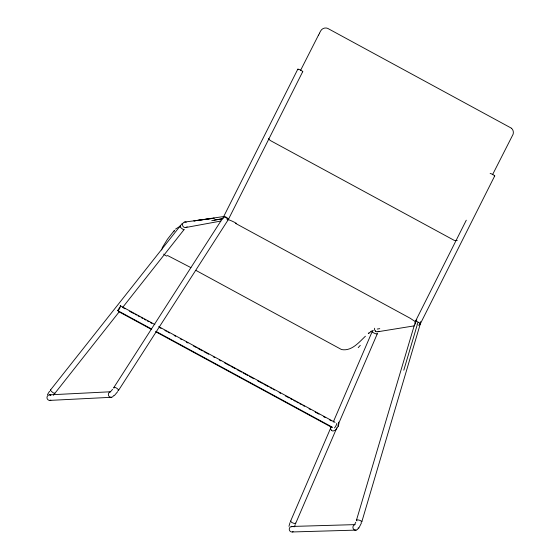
<?xml version="1.0" encoding="UTF-8"?>
<svg xmlns="http://www.w3.org/2000/svg" width="560" height="560" viewBox="0 0 560 560"><rect width="100%" height="100%" fill="white"/><g stroke="black" fill="none" stroke-linecap="round" stroke-linejoin="round"><path stroke-width="0.84" d="M161.497 249.97L161.553 249.571M288.96 526.358L290.003 522.613M294.511 526.827L295.218 524.545M403.795 370.209L417.935 322.462M361.823 521.773L420.336 323.764M356.468 520.198L415.534 321.16M330.75 426.391L330.505 428.589L331.555 430.409M361.403 523.054L358.736 528.311M338.324 425.887L338.863 423.864L338.513 422.114M333.039 431.032L335.664 430.094L338.254 426.048M338.212 426.153L338.373 425.768M290.514 521.339L331.331 426.503M333.41 421.687L372.155 331.674M295.659 523.439L336.826 427.798M337.862 425.39L377.3 333.774M355.754 522.242L354.879 524.083M162.211 247.751L167.468 239.239L174.475 230.286M223.461 217.007L297.773 69.251M228.431 219.352L302.743 71.596M415.443 321.293L466.291 220.199M420.42 323.631L494.732 175.875M300.594 70.329L318.514 35.056M492.513 174.755L513.023 134.421A6.111 5.838 -68.4 0 0 513.268 133.42A5.642 5.495 -55.9 0 0 511.406 128.24M319.473 33.201L320.761 30.772A5.698 5.67 -88 0 1 327.845 28.42A6.804 6.692 -58.1 0 1 328.209 28.658L510.832 127.862A5.208 5.075 -58.2 0 1 511.385 128.261M47.383 394.744L49.588 391.209M113.932 387.38L223.72 216.559M118.384 390.621L228.172 219.8M53.459 395.269L54.075 394.38M117.712 391.615L114.254 395.696M50.498 389.998L182.091 223.573M54.719 393.526L119.343 311.626M122.577 307.531L183.967 229.726M112.539 389.354L111.055 391.132M333.193 422.002L333.984 421.239M175.532 229.103L180.257 226.114M365.421 336.203C359.037 342.307 351.631 351.358 341.775 349.587A4.676 3.255 16.8 0 1 341.04 349.279L195.825 270.34M368.9 332.878L368.298 333.424M370.741 331.45L373.352 330.316M222.516 218.771L211.729 220.675M185.738 227.521L220.885 221.046M214.067 220.101L223.398 218.589M377.209 329.063L379.757 328.65M378.028 331.723L414.512 325.815M224.21 216.468L193.872 220.906L214.067 218.211M184.702 222.04L214.067 218.211M49.308 394.856L110.705 391.762A2.786 2.716 87.1 0 0 108.367 394.429A2.786 2.716 87.1 0 0 110.537 397.257A2.786 2.716 87.1 0 0 113.61 395.535M50.05 400.379L111.447 397.292M291.487 526.463L355.173 524.615M292.411 531.958L356.097 530.11M332.521 430.927L331.758 430.556M167.419 255.444L190.904 267.624M120.358 305.774L154.868 324.52M158.697 326.599L335.062 422.394M123.501 307.972L125.034 308.805M129.633 311.304L133.469 313.383M135.002 314.216L136.535 315.049M138.068 315.882L139.601 316.715M141.134 317.548L142.667 318.381M144.2 319.214L145.74 320.047M147.273 320.88L148.806 321.713M150.339 322.546L151.872 323.379M159.537 327.544L161.07 328.377M164.906 330.463L166.439 331.296M167.972 332.129L169.505 332.962M174.111 335.461L175.644 336.294M180.243 338.793L181.776 339.626M186.375 342.125L187.908 342.958M193.277 345.87L196.343 347.536M197.876 348.369L202.482 350.868M204.015 351.701L208.614 354.2M213.213 356.699L214.746 357.532M219.345 360.031L220.878 360.864M224.714 362.95L229.313 365.449M230.853 366.282L235.452 368.781M236.985 369.614L241.584 372.113M243.117 372.946L247.716 375.445M249.249 376.278L253.855 378.777M257.684 380.856L262.29 383.355M263.823 384.188L268.422 386.687M269.955 387.52L271.488 388.353M273.021 389.186L274.554 390.019M279.16 392.518L280.693 393.351M285.292 395.85L289.128 397.936M290.661 398.769L292.194 399.602M293.727 400.435L295.26 401.268M296.793 402.101L298.326 402.934M299.859 403.767L301.392 404.6M302.925 405.433L304.458 406.266M309.064 408.765L310.597 409.598M315.196 412.097L319.032 414.176M323.631 416.675L325.164 417.508M329.763 420.007L331.296 420.84M117.887 310.702L151.62 329.028M156.226 331.527L332.584 427.322M118.72 311.647L151.697 329.553M155.526 331.639L331.891 427.434M235.543 223.377L409.962 318.122L415.912 322.042M378.987 331.184A2.786 2.695 80.8 0 1 374.626 328.23M415.898 324.275A2.786 2.695 80.8 0 1 416.85 319.9M420.504 321.643A2.786 2.695 80.8 0 1 418.481 325.199M415.744 321.622A2.786 0.42 26.7 0 1 416.507 321.377A2.786 0.42 26.7 0 1 419.832 323.085A2.786 0.42 26.7 0 1 419.748 323.673M377.125 333.459A2.786 0.602 23.3 0 1 376.061 333.823A2.786 0.602 23.3 0 1 372.785 332.36A2.786 0.602 23.3 0 1 372.736 331.499M295.379 523.019A2.786 0.602 23.3 0 1 294.56 523.523A2.786 0.602 23.3 0 1 291.2 522.067A2.786 0.602 23.3 0 1 291.095 521.164M293.188 531.692A2.786 2.709 88.3 0 1 289.24 529.193A2.786 2.709 88.3 0 1 293.209 526.75M358.323 527.688A2.786 2.709 88.3 0 1 355.761 530.152A2.786 2.709 88.3 0 1 352.982 527.94A2.786 2.709 88.3 0 1 354.648 524.769M356.986 520.898A2.786 0.805 16.5 0 1 357.483 519.883A2.786 0.805 16.5 0 1 361.193 521.003A2.786 0.805 16.5 0 1 360.948 522.088M113.946 388.241A2.786 0.959 32.7 0 1 114.926 387.38A2.786 0.959 32.7 0 1 118.034 389.326A2.786 0.959 32.7 0 1 117.894 390.705M223.734 217.413A2.786 0.959 32.7 0 1 224.714 216.559A2.786 0.959 32.7 0 1 227.822 218.498A2.786 0.959 32.7 0 1 227.682 219.884M50.848 400.134A2.786 2.716 87.1 0 1 46.963 397.579A2.786 2.716 87.1 0 1 50.897 395.129M54.593 393.008A2.786 0.455 38.3 0 1 53.9 393.211A2.786 0.455 38.3 0 1 51.065 391.013A2.786 0.455 38.3 0 1 50.792 390.061M183.932 229.32A2.786 0.455 38.3 0 1 181.587 228.326A2.786 0.455 38.3 0 1 180.04 226.261M187.152 226.751A2.786 2.695 80.8 0 1 183.582 226.975A2.786 2.695 80.8 0 1 182.889 223.342A2.786 2.695 80.8 0 1 186.291 222.236M336.763 423.36A2.786 0.567 -61.5 0 1 336.049 425.579A2.786 0.567 -61.5 0 1 334.46 427.938M120.12 305.9A2.786 0.567 -61.5 0 1 119.623 308.497A2.786 0.567 -61.5 0 1 117.705 310.359M119.616 307.118A2.786 0.567 -61.5 0 1 117.53 310.597M298.207 69.685A2.786 0.42 26.7 0 1 298.571 69.251A2.786 0.42 26.7 0 1 301.861 70.84A2.786 0.42 26.7 0 1 302.372 71.708M223.755 217.336A2.786 0.42 26.7 0 1 224.595 217.119A2.786 0.42 26.7 0 1 227.948 218.876A2.786 0.42 26.7 0 1 227.577 219.331M490.133 173.425A2.786 0.42 26.7 0 1 493.675 175.021A2.786 0.42 26.7 0 1 494.221 175.959M375.41 331.289A5.579 1.232 -69.6 0 1 375.578 330.974M291.662 526.925A5.579 1.232 -69.6 0 1 291.802 526.239M50.337 395.08A5.579 1.001 -53.5 0 1 50.715 394.45M226.898 219.128A11.151 2.177 26.3 0 1 236.292 223.258M173.579 231.777A35.511 2.989 -55.1 0 1 174.664 230.524M161.917 249.263A20.587 13.692 -7.9 0 1 162.589 247.821M166.845 256.109A13.377 9.373 5 0 1 163.632 254.114M358.204 347.641A38.374 2.45 -49.7 0 1 360.297 345.338M368.739 333.445A44.681 9.702 -68.2 0 1 370.608 331.877M318.605 35.049A96.18 14.476 -61.9 0 1 319.557 33.208M457.268 240.387A5.572 5.404 79.7 0 1 454.034 240.254L270.669 140.714A5.383 5.236 87.3 0 1 270.116 140.322A5.572 5.411 85.3 0 1 268.632 138.509"/></g></svg>
